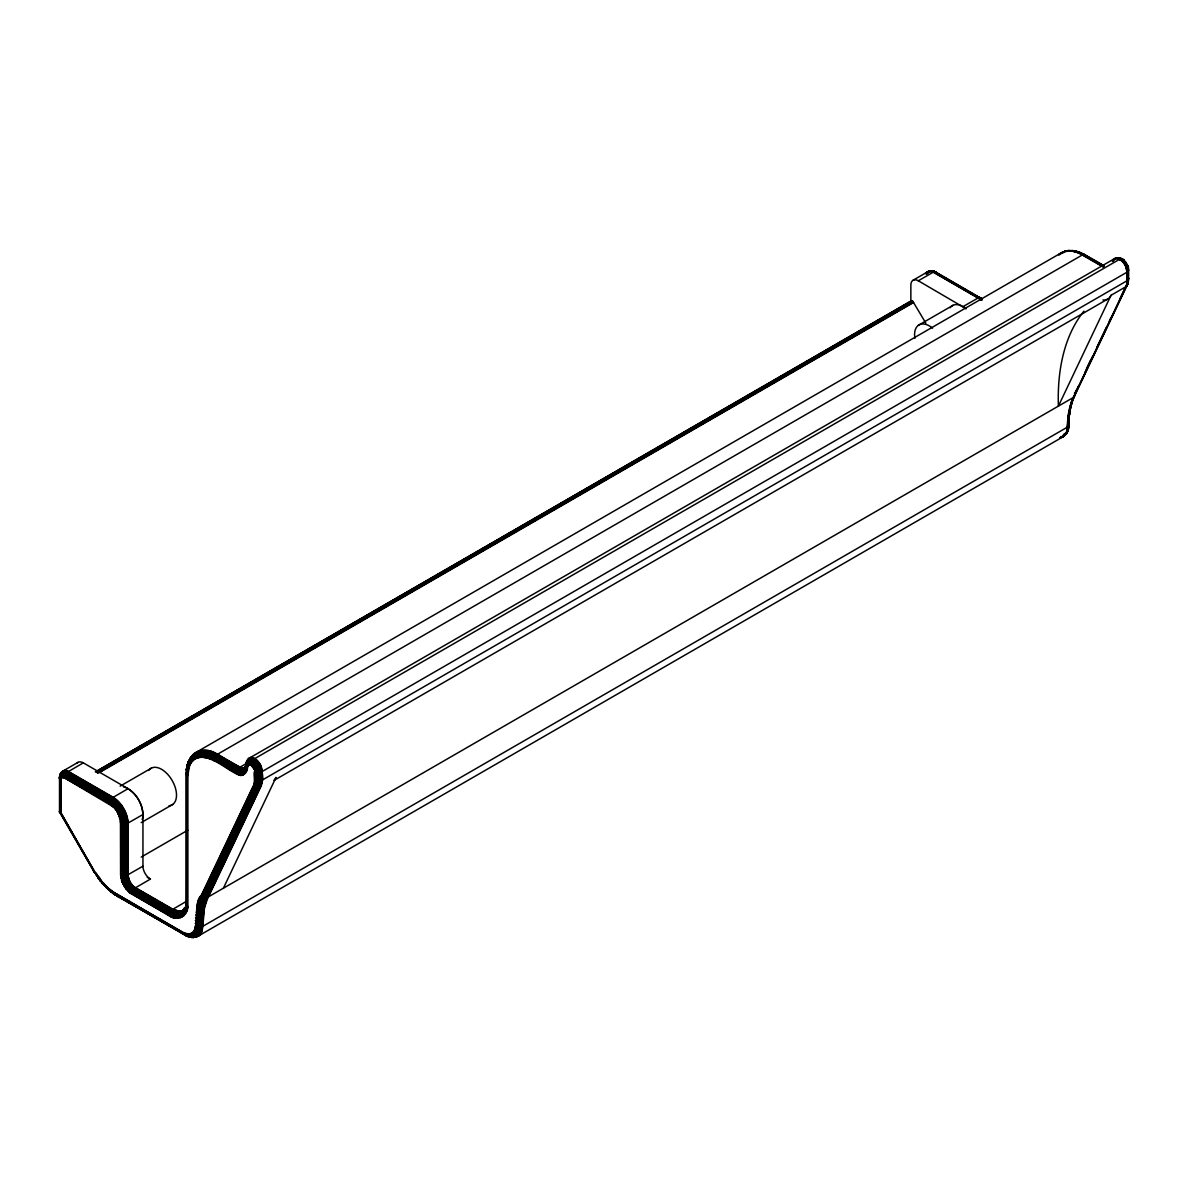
<?xml version="1.0" encoding="UTF-8"?>
<svg xmlns="http://www.w3.org/2000/svg" width="1188" height="1188" viewBox="0 0 1188 1188"><rect width="100%" height="100%" fill="white"/><g stroke="black" fill="none" stroke-linecap="round" stroke-linejoin="round"><path stroke-width="1.5" d="M1127.085 282.269L1127.471 284.675L1126.373 286.412L1111.018 295.322A21.087 12.177 60 0 1 1102.939 299.985M1073.937 396.213L1072.616 399.435L1127.531 283.887M61.078 779.046L59.949 774.873L62.89 771.101L59.623 776.15L61.078 779.046L60.944 812.74L96.852 875.987L95.589 872.987M188.58 768.502L187.199 766.364L189.501 759.919L188.357 761.924L189.679 765.399L187.689 775.913L187.689 905.048C189.219 915.339 177.324 922.215 169.171 915.74L130.309 893.198L126.18 889.203L122.082 882.105L120.582 874.917L120.448 821.027L127.606 820.463L125.794 813.513L121.651 805.791L113.662 797.92L68.162 771.621C63.439 766.988 59.578 777.576 64.791 778.006L113.409 806.934L118.221 801.677M245.025 773.7C245.782 773.195 246.109 761.538 244.743 768.131C243.986 773.626 244.728 777.888 236.263 773.7C224.844 768.874 200.237 744.891 189.679 765.399M1070.848 405.257C1066.423 417.344 1069.705 429.566 1066.839 432.967C1061.107 439.011 1070.046 431.541 1067.463 428.556M246.48 771.621C249.688 766.631 243.911 751.588 256.459 760.112C259.385 762.637 264.924 770.567 257.945 770.388C250.312 768.903 257.113 780.085 253.89 784.615L201.321 895.307L203.549 896.836L208.494 896.806L1073.313 397.505L1074.873 395.441L1074.501 392.99M106.074 885.639C101.767 886.575 100.297 874.442 96.584 875.883M61.241 778.615L61.286 772.586M193.08 760.558L192.055 757.172L193.614 754.217L190.154 758.434L191.194 762.741M104.47 884.273C111.256 892.203 105.673 887.688 116.899 894.163L183.828 932.818C204.098 939.96 190.823 904.261 201.321 895.307M208.242 896.94C199.51 902.138 208.42 945.396 192.827 932.951M1068.606 420.923L1067.522 429.165M1067.938 428.838L1068.725 421.116M195.144 926.254L198.871 927.264L202.599 926.432L1067.418 427.131L1068.858 425.542L1068.948 421.725M114.687 892.856L115.488 895.084L117.746 895.128M106.281 886.887L108.761 889.99M112.162 892.054L110.751 891.624L110.514 889.857M108.405 888.357L116.899 894.445L183.858 933.1C204.366 940.421 191.06 904.573 201.559 895.529L254.128 784.837L254.871 770.344L251.054 765.057L251.975 761.657L254.291 758.88L1119.601 259.266C1121.68 257.38 1124.591 261.078 1122.304 260.736M109.355 803.727L112.4 797.801L128.037 788.698C136.754 794.163 142.575 804.231 142.946 814.523L142.946 866.171A10.543 6.088 60 0 0 150.401 879.09L134.764 888.193L131.645 894.074M247.861 765.339L246.629 762.132L248.084 759.281M60.944 812.74L59.504 812.161L59.504 777.368C62.162 770.685 58.88 774.413 61.449 778.229M185.194 914.24L183.992 910.765L185.447 908.211L180.056 913.186L172.557 912.443L133.205 889.871L128.215 885.045L125.007 875.675L125.007 823.997C124.636 814.24 119.127 804.692 110.855 799.494L66.157 773.685L63.573 772.794L60.826 773.64M244.06 774.413L243.421 769.943L246.094 766.735L244.639 769.289L245.842 772.764M1067.685 424.175L1069.111 419.542L1068.591 417.879M1068.457 423.507L1068.725 418.072M1068.844 418.28L1068.294 428.467M1068.903 422.75L1069.022 418.696M60.944 780.219L59.415 778.185L60.35 773.908M59.578 778.793L60.35 774.368L59.89 775.408M59.801 779.18L59.504 776.566M59.638 777.902L60.009 775.526M59.949 779.373L60.959 776.403L64.226 776.12L109.563 802.242C116.825 806.786 121.681 815.176 121.978 823.744L122.067 876.907L123.314 881.897L126.968 888.223L131.883 892.604L173.76 916.096L177.962 916.512L183.086 914.285L186.1 908.983L187.036 901.068L186.011 905.315L187.526 907.632M60.291 779.729L61.078 776.714L64.182 776.447L109.489 802.553C116.617 807.008 121.384 815.25 121.681 823.655L121.681 875.363L123.79 883.664L130.561 892.099L169.26 914.537C176.997 920.759 188.61 914.047 186.679 904.202L187.036 771.933L187.229 904.736C188.729 914.775 177.131 921.472 169.186 915.146L130.398 892.663L123.314 883.842L121.102 875.17L121.102 823.433C122.616 816.111 110.84 808.493 120.998 804.915M186.679 775.066C188.298 760.439 184.125 771.858 187.689 775.913M186.546 774.873L186.932 767.968M186.843 775.259C187.377 741.386 221.844 760.929 236.367 772.497L241.387 773.819L244.386 772.512L246.154 769.393L246.495 763.513L245.5 767.656L246.956 770.299M187.229 775.601C186.65 768.161 189.828 759.266 197.52 756.815C212.296 753.682 223.804 767.864 236.308 772.794C242.575 777.338 247.668 770.463 247.297 764.508C257.143 761.85 257.172 779.031 254.648 785.268L202.064 895.975C191.966 904.751 204.084 940.465 185.417 933.605M186.056 905.538L186.679 901.425M186.546 901.603L185.239 910.78L186.278 912.339M186.249 902.182C189.991 911.82 178.452 922.378 169.216 914.849L130.472 892.381L123.537 883.753L121.384 875.274L121.384 823.551C121.102 815.31 116.424 807.231 109.43 802.85L64.835 777.101C63.187 775.185 58.969 777.635 60.989 779.551M195.04 928.051C209.385 936.486 198.886 902.657 207.974 897.044L260.855 786.144L257.113 786.426L253.89 784.615M246.332 763.691L245.753 766.72L247.238 768.799M245.886 764.493C247.564 770.151 241.907 775.927 236.501 771.858C224.725 766.483 199.376 742.708 188.64 763.839M246.065 765.815L245.738 766.72L246.183 763.884M246.109 767.611L245.871 765.8M260.588 786.263L261.865 782.387L261.731 769.23M1068.428 428.274L1068.561 423.7M1068.74 427.65L1068.784 424.101M1068.636 414.879C1067.834 424.695 1070.937 409.697 1069.794 406.845M1128.051 277.19L1128.555 279.002L1126.165 286.575M1127.872 281.229L1128.199 277.383M1124.368 260.929C1123.922 256.504 1109.681 258.672 1117.923 258.316C1130.887 255.257 1126.254 299.302 1128.422 277.769M1128.199 281.734L1128.585 278.378M1128.051 271.384C1129.342 266.142 1126.12 260.246 1127.056 272.171L262.236 771.472L258.509 772.452L254.781 771.755M1070.952 406.727L1070.982 405.761L1069.913 410.276M1126.788 284.793L1127.976 281.482L1127.412 283.071M1071.576 404.321L1071.145 402.064M109.994 804.113L111.048 800.816L113.662 797.92M1068.309 416.082L1072.2 400.445M1068.235 421.101L1068.443 418.399M1068.725 420.567L1069.066 415.503M1068.948 420.166L1069.245 415.934M1069.675 408.524L1073.967 397.015L1072.541 400.876M112.593 891.431L112.979 893.302L115.652 895.188M98.916 877.605C98.262 881.303 97.951 873.284 95.441 872.809M183.843 915.8C180.828 912.874 186.427 901.944 185.239 910.78M59.949 810.929L59.504 812.161M1128.422 270.849L1128.006 267.211L1127.293 272.037M1069.096 412.355L1066.512 432.922M1068.621 418.221L1070.299 407.781M1068.948 415.295L1069.245 412.563M1068.784 418.042L1069.987 411.523M1069.155 417.448L1069.363 412.785L1068.68 413.498M1112.651 261.345C1116.096 251.084 1137.183 271.503 1117.923 258.316M101.633 880.887L100.327 881.095L100.698 879.937M103.92 883.278L102.317 883.486L102.554 882.164M245.782 765.354L247.342 760.929M246.436 761.85L245.159 768.161M246.05 766.23C253.534 752.331 261.048 780.457 255.821 785.966L203.237 896.688C193.05 905.761 205.569 942.218 185.58 934.451M247.312 767.582C244.683 765.711 248.812 761.449 251.188 763.854C257.915 768.606 256.608 778.437 254.915 785.461L202.346 896.168C191.936 905.301 205.123 942.351 183.932 933.634L114.701 893.376M110.573 804.499L114.449 798.44M1068.532 415.919L1071.487 402.821M1069.215 415.206L1069.913 410.588M130.309 893.198C130.769 890.97 132.789 886.59 135.254 887.837L172.527 909.369C182.521 910.647 174.191 912.547 176.18 918.161M1067.121 431.6L1065.681 434.437L1060.201 437.585L1063.512 436.471L1067.076 432.165M246.124 762.518L247.49 766.156M1069.586 414.36L1069.586 413.454M187.734 766.111L188.239 763.453L187.199 766.364M1068.918 425.349L1068.918 424.517M111.152 804.929L115.221 799.004M1069.749 410.127L1070.21 407.543M1069.72 412.399L1070.433 408.256M60.336 778.972C58.375 776.254 62.994 773.7 65.117 775.838L109.756 801.618C117.285 806.325 122.305 815.013 122.616 823.893L122.616 875.586L124.592 883.352L130.903 891.208L169.498 913.587C173.923 916.408 180.858 917.121 184.155 912.236M60.543 774.175C59.875 776.031 64.107 772.482 65.489 774.888L110.157 800.682C118.028 805.627 123.285 814.73 123.626 824.012L123.626 875.705L125.468 882.981L131.378 890.332L169.869 912.636C177.205 918.205 185.387 912.666 186.947 904.914M60.558 774.992L60.736 774.012M187.912 771.977L186.427 769.898L187.555 764.211M186.561 770.344L187.689 764.003M186.783 770.789L187.377 766.869M187.541 766.275L188.046 763.632M186.917 770.997C190.377 741.564 224.695 762.77 236.427 772.17C240.199 775.111 246.258 772.883 246.243 767.819M187.466 771.606C190.941 742.574 224.829 764.092 236.278 773.106C242.56 777.68 247.876 770.864 247.46 764.79C257.024 762.369 256.742 779.031 254.381 785.06L201.812 895.767C191.313 904.9 204.648 940.881 183.888 933.367L116.899 894.163M187.051 910.112L185.625 907.721L186.293 904.009M185.684 907.974L186.561 903.608M186.338 905.434L187.095 903.088L186.724 905.078M245.53 767.908L246.421 764.597M245.812 766.943C246.436 772.037 240.288 774.472 236.59 771.547C225.26 764.419 194.193 740.941 187.481 767.106M254.395 783.204C269.141 793.109 262.088 755.865 250.579 757.885L248.841 758.553M1067.567 430.813L1068.131 428.66M1067.908 430.427L1068.74 426.314M1068.279 429.789L1068.829 426.774M1127.204 284.467L1127.887 271.547M1127.382 284.274L1127.947 279.091M1127.694 283.873L1128.303 279.744L1127.471 283.353L1073.313 397.505A102.331 59.088 60 0 0 1067.418 427.131A21.087 12.177 60 0 1 1059.963 437.733M1070.358 409.429L1070.997 406.489M111.731 805.39L115.993 799.613M195.337 758.894L194.906 753.86L199.109 751.039L197.327 754.128L197.891 757.781M1125.585 262.34L1123.432 260.083L1121.769 260.543M1069.898 408.375L1071.606 403.326M1070.447 407.826L1071.621 404.069M1128.377 281.304L1128.437 280.19M186.679 772.289L186.323 774.487M112.296 805.865L116.751 800.267M128.868 892.04C129.715 889.961 132.002 885.669 134.274 887.198M252.005 765.755L256.459 760.112M1070.284 406.148L1073.135 399.213M1070.893 405.628L1072.319 401.737M182.952 911.508C186.16 906.399 176.537 914.389 180.398 917.789M60.514 773.67C63.216 768.591 60.232 776.358 61.717 777.917M62.816 777.442C59.786 775.111 63.38 767.775 67.671 771.977L112.4 797.801C121.072 803.251 126.864 813.275 127.25 823.507L127.25 875.155L129.447 882.58L134.764 888.193L172.052 909.711L177.784 911.716L183.086 910.409L181.408 913.438L182.224 916.988M1070.982 403.831L1071.977 401.44M1072.274 400.712L1072.987 398.143M59.652 776.655L59.89 775.675M60.187 774.561L62.444 772.081L65.83 772.408L111.479 798.692C119.973 804.024 125.631 813.839 126.002 823.863L126.002 875.526L128.304 883.233L133.843 889.084L171.131 910.617L176.982 912.651L180.442 912.339M59.771 777.16L61.197 774.769L64.538 774.799L110.009 800.994C117.775 805.85 122.958 814.834 123.285 823.982L123.285 875.675L125.171 883.1L131.215 890.629L169.736 912.948C175.171 917.062 184.689 915.339 185.625 907.721M59.979 777.665L61.821 775.541L64.286 775.794L109.652 801.93C117.048 806.563 121.978 815.102 122.29 823.819L122.29 875.526L124.309 883.456L130.784 891.505L169.409 913.899C174.339 917.359 183.145 917.225 185.135 910.498M187.184 765.117L188.669 760.929M187.125 765.859L189.115 760.29M187.273 766.616C194.698 740.748 225.022 763.988 236.709 771.22L242.322 772.245L245.263 769.512M185.759 908.226C184.437 915.74 175.111 917.359 169.602 913.26L131.051 890.911L124.874 883.233L122.943 875.63L122.943 823.937C122.616 814.923 117.523 806.088 109.875 801.306L64.449 775.125L61.776 774.858L60.009 776.492M245.322 767.537C246.079 771.22 239.991 773.744 236.828 770.908C224.888 765.28 199.198 741.594 188.387 763.023M245.188 769.245L245.574 768.161M246.302 766.141L246.614 765.25M194.283 930.872C207.826 941.965 198.559 901.9 207.41 897.237L260.024 786.456C263.038 776.848 262.37 760.558 250.148 758.286L248.455 758.969M191.862 933.664C193.436 936.946 198.589 937.792 200.341 934.02C204.871 928.645 196.881 932.996 194.758 929.551M926.269 274.265C925.987 266.795 944.846 275.304 931.333 270.716M926.536 274.146L928.719 271.324L933.709 271.933L981.986 299.747L933.946 271.844C927.204 269.201 942.381 274.354 933.471 271.235M926.818 274.042L926.581 273.389M1067.7 429.106L1068.235 427.576M1068.324 427.829L1067.076 431.006M1067.745 430.635L1065.799 434.184M1067.299 432.18L1068.487 428.838M1126.373 286.412L1126.996 284.645M1126.58 286.234L1128.095 281.987M1127.085 285.625L1128.11 282.729M1127.041 269.661C1124.65 268.31 1129.105 262.949 1128.377 267.998M112.86 806.385L117.493 800.95M190.154 758.434L191.446 756.711L188.328 762.191M910.988 301.158L911.909 300.668L913.201 301.975L925.838 323.136M1072.185 401.262L1074.932 394.906M1073.997 396.747L1074.947 394.639M246.065 762.755L249.272 758.182M246.02 763.498L247.668 759.637M246.05 763.75C256.831 754.113 260.736 780.026 256.786 786.337L204.188 897.074C196.584 902.435 202.703 948.96 186.843 934.11M247.119 761.092L247.861 759.459M246.168 764.255L246.673 762.726C258.078 758.835 259.845 778.823 256.459 786.218L202.91 899.078L199.361 910.899L196.822 932.535L192.649 936.411L191.209 936.693L189.545 934.377M246.376 764.76C255.925 757.513 259.652 779.521 255.509 785.803L202.925 896.539C192.619 906.637 205.227 935.639 187.496 935.758M246.51 765.013C255.866 758.107 259.162 779.566 255.212 785.639L202.628 896.361C192.842 904.974 204.336 945.678 183.828 932.818M1112.918 261.226L1113.661 259.593M1113.201 261.122L1115.384 258.345M1061.82 437.273L1065.992 433.635M185.907 906.043L185.61 907.469M223.403 888.193L276.017 777.412A21.087 12.177 60 0 1 274.072 780.174M1111.018 295.322L1058.404 406.118A232.031 133.962 60 0 1 1083.931 311.152M1074.739 393.54L1076.298 390.228M1086.515 368.74L1090.436 360.484M1074.813 393.807L1078.749 385.551M1085.015 372.334L1092.871 355.806M1096.791 347.535L1106.221 327.695M1109.354 321.087L1110.929 317.79M1119.556 299.599L1125.051 288.031M1074.16 396.822L1127.516 284.422M127.487 890.703L131.63 886.055L133.323 886.426M186.679 768.354L186.427 769.898M122.26 806.697C116.068 813.839 110.499 806.578 118.948 802.435M1127.65 266.038L1125.318 261.806M61.048 773.121L61.479 772.363M59.905 775.942L61.835 773.863L64.791 774.16L110.306 800.37C118.295 805.39 123.626 814.612 123.968 824.027L123.968 875.705L125.765 882.833L131.556 890.035L170.018 912.325C174.22 915.027 180.843 915.71 183.992 911.048M188.461 761.419L190.823 757.261M188.343 762.741L189.976 759.548A42.174 24.354 60 0 1 217.508 754.261L1082.327 254.96L1084.614 254.559L1086.01 256.118L1078.927 252.762L1071.16 250.861L1074.65 251.336M245.916 766.512L242.515 770.611L237.452 769.675C224.636 764.448 212.652 750.118 197.46 753.489M244.639 769.289L245.203 767.894M245.129 768.695L242.382 771.235L237.11 770.284C224.903 764.701 202.955 743.124 189.991 759.845M183.992 910.765L184.942 908.865M185.224 908.375L186.308 906.682M193.629 932.016C205.272 943.094 197.995 901.41 206.163 897.385L258.776 786.619C262.028 777.62 260.781 758.969 248.01 759.726M927.709 273.017L929.58 271.176M928.021 272.973L928.437 272.23L927.011 272.616M1067.878 429.937L1066.126 432.432M1065.651 434.437L1067.878 430.739M1066.735 433.219L1065.874 434.273M114.479 808.092L119.646 803.236M59.949 812.503L59.949 776.596L59.415 778.185M243.911 768.859L244.743 768.131M114.998 808.716L120.344 804.053M126.18 889.203L131.526 884.54L132.403 885.535M240.422 775.125L240.897 770.166L244.179 768.161L242.441 770.923L242.961 774.903M252.896 766.691L258.256 762.013M250.817 757.706C248.47 759.281 247.446 764.805 251.054 765.057M198.886 751.217C205.509 747.965 198.01 754.098 200.742 757.231M180.769 911.835C180.665 909.414 176.121 915.473 178.363 918.175M60.336 774.19L60.915 773.358M60.261 774.754L61.969 773.225L65.088 773.537L110.662 799.776C118.845 804.915 124.309 814.374 124.666 824.027L124.666 875.705L127.933 885.238L133.011 890.168L172.379 912.74L178.23 913.824L182.878 911.805M190.496 757.692L193.392 754.38M190.021 758.984L194.698 754.425M189.991 759.266C203.504 743.109 224.799 764.24 237.273 769.973L241.506 771.101L244.669 769.007M244.327 768.874L245.144 767.715M244.639 769.869L241.372 771.755L236.961 770.581C224.101 765.458 207.054 746.079 192.055 757.469M185.016 908.553C182.106 913.691 175.438 913.988 170.923 910.869L132.596 888.669L127.324 882.105L125.676 875.586L125.676 823.923C125.304 813.973 119.691 804.246 111.256 798.945L66.558 773.136L62.296 772.349M184.036 910.483C181.229 915.458 174.339 914.701 170.181 912.013L131.749 889.753L126.077 882.699L124.309 875.705L124.309 824.041C123.968 814.493 118.562 805.152 110.484 800.073L65.8 774.279L63.335 773.418L60.722 774.22M198.455 935.535C205.316 924.338 200.104 908.805 207.692 897.148L260.306 786.367C263.35 776.714 262.637 760.35 250.371 758.078M927.843 272.334L928.363 271.725L927.546 271.993M243.362 768.324L241.506 771.101L241.743 775.14M115.978 810.023L121.651 805.791M246.896 760.751L248.292 759.206C261.315 758.375 262.771 777.368 259.415 786.575L206.801 897.341C198.426 909.043 205.658 926.521 196.302 936.56M246.807 761.018C259.34 756.236 262.444 778.244 258.449 786.619L205.836 897.385C197.668 909.117 204.306 925.957 195.708 936.515M246.673 761.567L247.787 760.305C260.261 759.637 261.241 777.843 258.108 786.59L205.509 897.356C197.713 901.87 204.098 946.524 190.763 934.139M246.644 761.85C258.672 757.454 261.182 778.571 257.454 786.501L204.841 897.252C195.114 907.795 206.118 933.278 191.209 936.693M246.629 762.132C258.464 757.899 260.736 778.66 257.113 786.426L204.514 897.178C195.664 908.79 204.113 927.65 193.184 936.723M246.733 763.023C257.9 759.31 259.4 778.883 256.133 786.1L202.599 898.96L199.035 910.795L196.51 932.402L192.397 936.218L189.441 936.486L188.239 934.362M1113.394 259.712L1114.834 258.494M1114.522 259.355L1115.666 258.286M1114.819 259.326L1118.264 257.885M124.963 887.555L130.71 883.441L131.526 884.54M63.172 771.146L62.444 771.458M65.31 770.641L63.231 773.744L63.246 777.442M239.04 774.873C237.14 771.725 243.436 768.012 239.634 767.314C237.348 770.745 201.351 736.426 203.801 757.246M195.961 752.494L192.812 754.989M1063.512 436.471L1065.369 434.912M97.089 875.898L60.707 812.711L61.019 778.363L62.697 777.13L64.791 777.709L109.37 803.444L113.959 807.498M64.197 770.804L63.395 770.953M179.759 911.538L172.29 909.533L135.016 888.015L129.715 882.417L127.517 875.036L127.517 823.388C127.146 813.127 121.339 803.088 112.637 797.623L65.073 770.804M61.137 772.824L63.395 771.665L66.988 772.631L111.702 798.455C120.255 803.816 125.958 813.706 126.329 823.789L126.329 875.452L129.358 884.273L134.066 888.832L171.354 910.364L177.161 912.384L182.091 911.434M192.501 755.464C207.499 742.396 225.839 762.325 238.907 767.879L243.733 768.517M192.278 755.999C207.187 743.718 225.126 763.587 238.031 768.829L241.981 769.883L244.446 768.621M192.129 756.563C207.083 744.371 224.695 764.181 237.63 769.379L240.748 770.463L243.421 769.943M245.545 767.359L243.525 768.725M244.208 769.141L241.847 770.18L237.823 769.096C224.695 763.884 210.469 746.91 194.787 754.128M929.254 271.621L932.164 270.73L935.001 271.859M929.877 271.666L931.986 271.206M1063.75 252.45L1058.909 254.633L1060.32 254.277M1059.176 254.529L1062.013 252.539M181.809 911.953L183.13 910.958M196.896 936.53C205.673 926.016 198.916 909.072 207.113 897.296L259.727 786.515C262.711 776.982 262.103 760.78 249.955 758.508M197.178 936.486L199.257 935.268M1064.953 433.605L1066.126 432.744M1066.096 433.041L1063.542 434.511M1065.903 433.902L1063.141 435.714M242.248 768.488L213.127 752.628L205.613 750.608M66.231 770.804L64.122 773.566L63.707 777.531M209.548 751.128L207.321 754.202L207.024 757.855M252.613 757.885L250.505 760.662L250.104 764.641M176.388 911.003L174.28 913.765L173.879 917.73M67.181 771.131L64.791 774.16L64.182 777.695M213.365 752.45L210.974 755.479L210.38 759.013M240.6 767.804L238.209 770.834L237.6 774.368M174.473 910.335L172.23 913.052L171.473 916.898M1127.516 280.487L262.236 780.085L258.509 780.932L254.781 779.937M122.854 807.632L116.884 811.389L115.266 808.345M93.213 870.507L95.085 873.254M63.127 770.953L78.037 762.34M913.037 280.264L927.947 271.651M142.218 819.423A21.087 12.177 60 0 0 142.946 814.523C142.56 804.231 136.754 794.178 128.037 788.698L83.309 762.859L67.671 771.977L64.791 778.006M910.854 300.341L910.854 285.09A10.543 6.088 60 0 1 918.309 280.784L933.456 272.052L936.367 272.334M95.322 771.962L911.642 300.594M96.035 771.576L911.909 300.668M96.317 771.695L912.206 300.846M96.629 771.933L912.354 300.965M98.396 771.16L912.518 301.128M98.559 771.339L912.681 301.307M98.723 771.532L912.859 301.5M97.297 772.69L913.023 301.722M97.475 772.928L913.201 301.975M97.639 773.195L913.379 302.242M99.421 772.556L913.557 302.524M120.151 786.144L151.619 767.983M918.413 325.274L953.058 305.271M950.133 307.766A21.087 12.177 60 0 1 963.037 306.608L978.437 297.757L981.867 298.708M196.421 752.167L1061.24 252.866M123.418 808.568L117.315 812.102L119.854 817.329L126.507 815.517M142.946 814.523L127.25 823.507L120.582 823.18M1114.329 258.746L249.51 758.033A10.543 6.088 60 0 1 257.633 760.869A10.543 6.088 60 0 1 262.236 771.472L262.236 780.085A21.087 12.177 60 0 1 261.108 786.01L208.494 896.806A102.331 59.088 60 0 0 202.599 926.432A21.087 12.177 60 0 1 191.55 936.679M141.209 822.616L172.676 804.454M246.302 763.453L238.684 768.087L236.263 773.7M253.668 767.819L259.801 764.27M1123.566 262.429L1125.11 264.686L1126.773 263.736M141.209 857.083L187.778 830.204M274.383 780.204L1107.78 299.049M142.946 866.171L127.25 875.155L120.582 874.917M123.864 885.803L129.982 882.268L127.784 874.917L127.606 820.463M187.244 900.86L172.052 909.711L169.171 915.74M198.233 936.085L1063.052 436.783M123.968 809.533L117.716 812.83M124.473 810.513L118.087 813.557M129.329 881.05L122.899 883.976M124.948 811.508L118.444 814.3M125.393 812.503C115.459 813.617 118.978 824.116 127.458 819.497M120.582 896.301L118.132 896.658L116.914 894.713M125.794 813.513L119.082 815.8M260.989 766.735L254.262 769.037M128.794 879.803L122.082 882.105M126.166 814.508L119.364 816.557M128.363 878.541L121.428 880.204M126.804 816.527L119.84 818.072L120.834 823.314L120.834 875.051L123.092 883.917M127.057 817.522L120.033 818.814M127.279 818.517L120.211 819.572M128.052 877.293L120.953 878.333M127.859 876.076L120.671 876.521M127.71 821.413L120.523 821.74M978.971 298.351L981.867 299.02L978.971 298.351L933.456 272.052M127.769 822.348L123.953 823.18L120.567 822.438M979.744 298.871L982.179 298.767M202.391 923.759L198.559 924.457L195.188 923.477M202.509 921.012L199.035 921.68L195.307 920.581M202.717 918.309L199.242 918.933L195.53 917.745M261.865 782.387L258.39 782.981L254.678 781.704M202.999 915.666L199.539 916.26L195.842 914.968M203.386 913.082L199.926 913.631L196.228 912.25M203.831 910.557L200.386 911.077L196.703 909.607M204.366 908.107L200.921 908.582L197.267 907.023M932.729 271.443L933.887 271.354M189.382 936.144L187.258 936.382L185.892 935.194M204.989 905.731L201.544 906.162L197.921 904.514M205.673 903.415L202.257 903.816L198.648 902.093M206.46 901.172L203.044 901.544L199.465 899.732M207.306 899.019L203.905 899.361L200.356 897.46M1074.858 251.544L1081.214 252.821L1082.55 254.841L1103.34 266.81M201.203 932.491L200.371 932.803M931.14 270.938L928.452 271.413M929.862 271.176L931.422 270.73M930.753 271.295L934.629 271.503M1061.493 252.732L1066.913 251.262M62.073 771.888L62.979 771.354M61.509 772.913L66.35 773.403L111.048 799.212C119.409 804.454 124.978 814.107 125.349 823.967L125.349 875.63L128.512 884.837L133.412 889.604L170.73 911.151L176.656 913.201L181.69 912.221M195.545 752.88C211.271 745.024 225.972 762.444 239.144 767.671L242.901 768.681M195.04 753.593C210.781 746.331 225.081 763.32 238.239 768.577L243.763 769.111M244.906 767.849L243.124 768.488M244.089 768.621L241.402 769.349L238.461 768.324C225.557 763.008 213.424 748.633 198.099 752.078M1063.468 434.823L1064.849 434.229M1062.993 435.981L1064.418 435.357M1063.928 436.07L1060.424 437.422M200.341 934.02L198.307 934.421M117.167 895.648L186.249 935.535L193.02 937.466L196.599 936.56M191.045 936.916L197.98 936.218M926.328 273.507A10.543 6.088 60 0 1 929.491 271.176L931.897 270.73M193.139 937.154L189.441 936.486M929.744 271.042L933.709 271.532M1071.338 251.307L1067.656 250.831L1074.204 251.01M929.179 271.102L931.377 270.79M1078.927 252.762L1085.164 254.826M1118.16 258.197C1120.596 256.757 1123.239 261.36 1119.809 258.628M1116.378 258.019L1117.715 257.811M1065.488 251.158L1064.418 251.455L1069.527 250.534M1117.448 258.464L1120.804 258.449M1119.155 259.385L1122.942 259.756M1119.408 259.593L1121.71 259.385L1124.397 261.093M248.144 759.459C261.048 758.657 262.414 777.487 259.088 786.605L206.489 897.371C196.555 908.464 208.286 933.946 191.699 937.02M247.713 760.602C259.994 759.978 260.84 777.947 257.781 786.545L205.182 897.311C195.649 908.775 206.029 930.442 192.218 937.258M248.441 764.79L249.213 764.552M932.031 271.027L935.387 271.77M106.489 887.896L107.841 888.03L104.381 884.481M930.887 270.79L929.447 271.013M931.422 270.998L932.476 270.864M932.253 271.324L933.426 271.532M1064.938 251.262L1068.71 250.519M1066.631 251.188L1070.061 250.653M1067.195 251.351L1070.329 250.742M1060.854 437.021L1062.473 436.709M62.786 771.576L67.434 772.185L112.162 798.009C120.805 803.43 126.567 813.424 126.953 823.611L126.953 875.274L129.165 882.729L134.526 888.386L171.815 909.919L179.329 911.939M243.332 768.948L238.684 768.087L212.444 753.237L201.5 751.202M180.962 911.612L177.354 912.146L171.577 910.142L134.289 888.609L128.883 882.907L126.641 875.363L126.641 823.715C126.27 813.557 120.523 803.623 111.924 798.217L67.211 772.393L63.573 771.428M193.02 937.466L196.51 936.857L195.441 937.169M186.486 935.505L113.231 893.539M979.922 298.01L981.451 298.871M1068.443 250.564L1073.224 250.609M1067.923 250.727L1073.967 250.876M1071.101 251.143L1074.427 251.158M202.123 750.578L205.851 750.445M191.446 936.857L187.838 936.189M191.951 937.154L188.209 936.545M190.585 937.243L194.639 937.273M191.342 937.451L193.837 937.481M117.954 896.569L186.026 935.535M1116.245 258.256L1120.804 258.806M194.877 937.184L194.015 937.05M931.689 270.73L932.922 271.206M1116.898 257.87L1120.373 258.197M1120.046 258.821L1121.383 258.954M1123.432 260.083L1124.338 260.766M1072.452 250.534L1078.481 252.376L1075.051 251.737M1071.665 250.668L1077.739 251.663M1071.413 250.757L1079.164 252.673L1085.936 255.895M1075.244 251.975L1078.645 252.599M931.125 270.864L933.709 271.206M930.605 271.057L931.778 271.116M933.219 271.28L935.995 272.512M935.327 272.29L934.689 272.676M935.476 272.527L934.481 272.661M188.625 936.812L192.114 937.466M113.692 893.777L110.588 891.327M1076.105 251.217L1081.585 253.089M1075.6 251.277L1081.897 253.415M1079.669 252.792L1082.179 253.831M190.793 937.005L186.962 935.372M186.16 935.595L188.016 936.367M186.486 935.936L190.05 937.139M1119.913 258.048L1122.408 259.118M1119.17 257.974L1122.823 259.563M1121.992 259.89L1123.195 260.395M1122.215 260.439L1123.299 260.9M1080.13 252.524L1085.609 255.286M1079.654 252.554L1085.847 255.672M1078.674 252.881L1082.565 254.826M186.709 935.446L188.654 936.411M184.066 934.11L186.011 935.402M184.17 934.332L187.927 936.5M184.392 934.718L187.258 936.382M1084.421 254.499L1104.335 265.904M1083.991 254.455L1103.37 265.533M1083.53 254.499L1103.414 265.815M1083.293 254.544L1102.464 265.622M1082.817 254.722L1103.815 266.617M1103.088 266.944L1082.327 254.96A42.174 24.354 60 0 0 1058.671 254.767M935.105 271.681L981.971 298.886M934.659 271.681L981.362 298.648M934.184 271.77L981.511 299.094M918.309 280.784L966.141 308.776L963.037 306.608M147.253 877.264L150.401 879.09M117.374 896.019L185.803 935.535M117.27 895.307L119.617 896.717M114.835 894.089L119.394 896.762M114.998 894.49L118.948 896.806M115.34 894.95L118.325 896.732M980.204 297.579L981.748 298.544M979.595 297.49L982.431 299.005M979.15 297.535L980.145 297.965M978.912 297.594L980.456 298.574M980.352 297.95L982.253 299.02M114.731 893.628L108.36 888.579M114.776 893.866L110.454 890.555M112.652 892.604L114.909 894.297M112.786 892.99L116.394 895.41M1121.873 258.85L1124.279 260.618M1121.026 258.776L1125.392 262.756M1120.566 258.85L1125.288 262.919M980.679 298.515L982.209 299.673M110.484 890.97L112.712 892.797M110.855 891.743L113.365 893.643M980.991 299.213L981.763 299.822M980.531 299.435L981.288 300.029M108.346 888.802L111.969 892.084M108.346 889.173L111.776 892.099M108.42 889.515L111.42 892.054M106.445 886.263L110.306 890.035M106.371 886.486L110.098 890.094M106.267 887.08L109.682 890.183M106.267 887.406L109.326 890.183M104.262 884.852L107.648 888.075M104.232 885.015L107.276 888.134M104.202 885.312L106.95 888.119M1123.878 260.217L1125.63 262.132M1123.076 260.098L1125.467 262.607M102.45 882.342L105.45 885.862M105.272 885.906L100.579 880.1M102.242 882.833L105.093 885.936M102.198 883.115L104.796 885.936M102.97 883.605L98.574 878.021M100.341 880.546L102.821 883.62M100.252 880.783L102.569 883.605M115.117 808.538L109.4 803.147L62.593 776.789L60.529 779.18L60.484 812.666M98.782 877.754L100.475 880.263M98.5 878.14L100.787 881.169M98.366 878.422L100.549 881.184M99.109 878.511L95.307 872.913M96.837 875.556L98.96 878.571M96.674 875.734L98.708 878.63M1125.081 261.82L1127.575 266.142M1124.427 262.013L1127.085 266.617M1124.234 262.103L1127.457 269.364M1124.026 262.206L1126.729 266.884M129.982 882.268L130.71 883.441M124.042 885.699L130.353 892.945L169.171 915.443C177.22 921.843 188.966 915.057 187.452 904.9L187.452 775.764C188.016 742.351 222.111 762.28 236.263 773.403C248.945 783.248 245.07 753.133 254.47 769.007M117.063 811.27L118.652 814.24M95.085 873.076L59.682 811.211M94.921 873.314L59.415 811.731M59.504 811.478L93.496 870.359M1127.367 266.379L1124.784 261.895L1127.234 266.498M1125.11 264.686L1126.298 267.151M936.738 272.884L937.02 273.849M1127.382 265.459L1128.258 268.443M1126.922 265.414L1127.947 268.904M1128.288 267.582L1128.585 270.285M1128.199 271.206L1128.08 268.755L1128.051 279.967M1127.65 269.216L1127.709 280.323M1128.555 269.735L1128.555 279.002M1128.318 269.201L1128.318 279.596M213.899 760.78L214.909 757.053L217.508 754.261L239.872 767.166A10.543 6.088 60 0 0 246.332 766.587M186.843 772.111L186.843 904.38M186.427 772.66L186.427 903.816M186.249 773.061L186.249 903.415M60.113 779.551L60.291 812.622M59.801 776.774L59.801 812.429M123.433 786.872A21.087 12.177 60 0 1 128.037 788.698M148.678 770.477A21.087 12.177 60 0 1 172.141 780.457A21.087 12.177 60 0 1 169.052 805.761M76.849 763.439A10.543 6.088 60 0 1 83.309 762.859M914.909 338.357A21.087 12.177 60 0 1 932.595 328.14M981.05 300.163A21.087 12.177 60 0 0 977.947 298.01L933.219 272.171A10.543 6.088 60 0 0 930.367 271.191M1125.927 286.724A21.087 12.177 60 0 0 1127.056 280.784L1127.056 272.171A10.543 6.088 60 0 0 1120.581 259.905A10.543 6.088 60 0 0 1112.399 261.479M61.004 774.695A10.543 6.088 60 0 1 61.197 773.7M61.509 772.809A10.543 6.088 60 0 1 68.399 771.472L113.127 797.297A21.087 12.177 60 0 1 128.037 823.121L128.037 874.784A10.543 6.088 60 0 0 135.491 887.688L172.78 909.206A21.087 12.177 60 0 0 185.684 908.063"/></g></svg>
